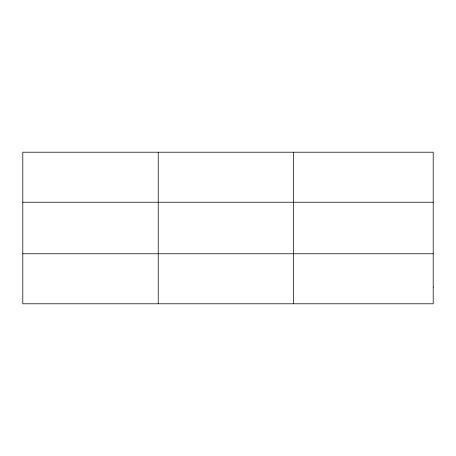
<?xml version="1.0" encoding="UTF-8"?>
<svg xmlns="http://www.w3.org/2000/svg" width="456" height="456" viewBox="0 0 456 456"><rect width="100%" height="100%" fill="white"/><g stroke="black" fill="none" stroke-linecap="round" stroke-linejoin="round"><path stroke-width="0.68" d="M158.232 303.793L158.232 152.207M293.664 303.793L293.664 152.207M22.8 202.23L433.2 202.23M22.8 253.77L433.2 253.77M433.2 287.115L433.2 303.793L22.8 303.793L22.8 152.207L433.2 152.207L433.2 287.115"/></g></svg>
